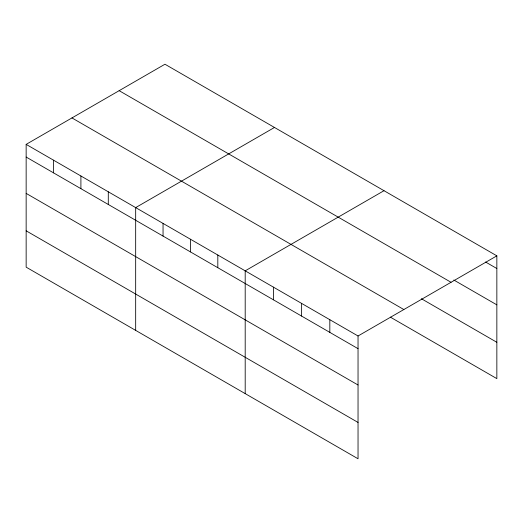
<?xml version="1.0" encoding="UTF-8"?>
<svg xmlns="http://www.w3.org/2000/svg" width="523" height="523" viewBox="0 0 523 523"><rect width="100%" height="100%" fill="white"/><g stroke="black" fill="none" stroke-linecap="round" stroke-linejoin="round"><path stroke-width="0.78" d="M358.039 385L358.039 335.988L26.15 144.374L26.15 267.155L358.039 458.769L358.039 385L26.15 193.386M390.354 317.141L496.85 378.626L496.85 255.845L164.961 64.231L26.15 144.374M274.483 127.462L135.673 207.605L135.673 330.392M384.006 190.692L245.195 270.836L245.195 393.623M358.039 335.988L496.85 255.845M485.566 262.01L496.85 268.521M453.827 280.021L496.85 304.857M119.152 90.675L451.042 282.289M421.388 298.725L496.85 342.29M71.958 117.923L403.848 309.538M26.15 157.05L358.039 348.664M26.15 230.82L358.039 422.434M329.823 319.697L329.823 332.38M301.614 303.412L301.614 316.088M273.405 287.127L273.405 299.803M217.816 255.028L217.816 267.711M190.431 239.22L190.431 251.903M163.052 223.413L163.052 236.095M108.294 191.797L108.294 204.48M80.908 175.99L80.908 188.666M53.529 160.182L53.529 172.858"/></g></svg>
